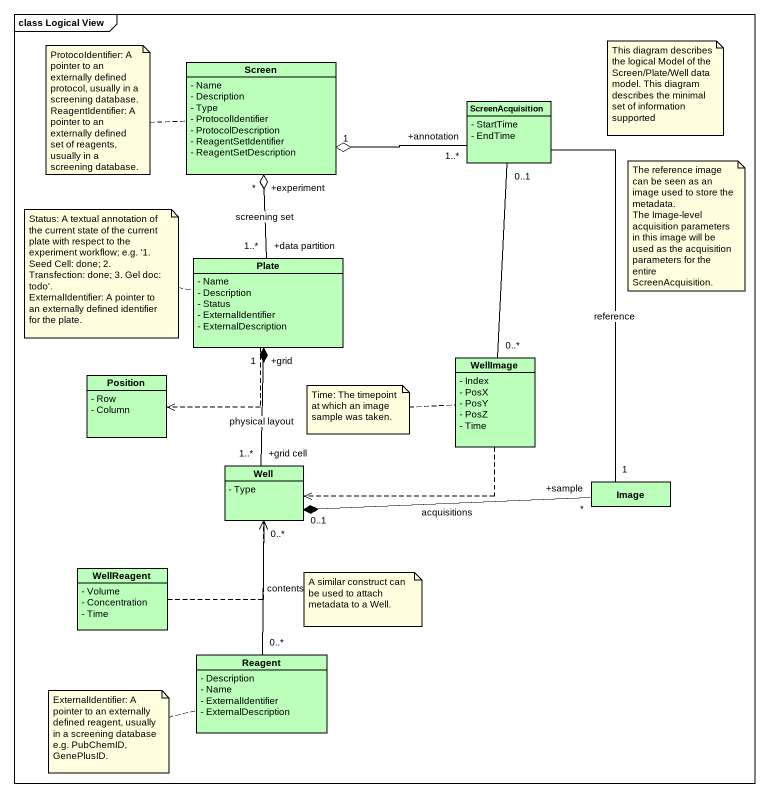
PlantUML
@startuml
mainframe class Logical View
hide circle
hide empty members
skinparam classAttributeIconSize 0
class Screen #BBFFBB {
  - Name
  - Description
  - Type
  - ProtocolIdentifier
  - ProtocolDescription
  - ReagentSetIdentifier
  - ReagentSetDescription
}
class ScreenAcquisition #BBFFBB {
  - StartTime
  - EndTime
}
class Plate #BBFFBB {
  - Name
  - Description
  - Status
  - ExternalIdentifier
  - ExternalDescription
}
class WellImage #BBFFBB {
  - Index
  - PosX
  - PosY
  - PosZ
  - Time
}
class Position #BBFFBB {
  - Row
  - Column
}
class Well #BBFFBB {
  - Type
}
class Image #BBFFBB
class WellReagent #BBFFBB {
  - Volume
  - Concentration
  - Time
}
class Reagent #BBFFBB {
  - Description
  - Name
  - ExternalIdentifier
  - ExternalDescription
}
ScreenAcquisition "+annotation\n1..*" -left-o "1" Screen
ScreenAcquisition -- "1" Image : reference
Plate "+data partition\n1..*" -up-o "+experiment\n*" Screen : screening set
Plate ..> Position
WellImage "0..*" -up- "0..1" ScreenAcquisition
WellImage .left.> Well
Well "+grid cell\n1..*" -up-* "+grid\n1" Plate : physical layout
Well "0..*" -- "0..*" Reagent : contents
Image "+sample\n*" -left-* "0..1" Well : acquisitions
WellReagent .up.> Well
note left of Screen
  ProtocoIdentifier: A pointer to an externally defined protocol, usually in a screening database.
  ReagentIdentifier: A pointer to an externally defined set of reagents, usually in a screening database.
end note
note as N2
  This diagram describes the logical Model of the Screen/Plate/Well data model. This diagram describes the minimal set of information supported
end note
note as N3
  The reference image can be seen as an image used to store the metadata.
  The Image-level acquisition parameters in this image will be used as the acquisition parameters for the entire ScreenAcquisition.
end note
note left of Plate
  Status: A textual annotation of the current state of the current plate with respect to the experiment workflow; e.g. '1. Seed Cell: done; 2. Transfection: done; 3. Gel doc: todo'.
  ExternalIdentifier: A pointer to an externally defined identifier for the plate.
end note
note left of WellImage : Time: The timepoint at which an image sample was taken.
note as N6
  A similar construct can be used to attach metadata to a Well.
end note
note left of Reagent : ExternalIdentifier: A pointer to an externally defined reagent, usually in a screening database e.g. PubChemID, GenePlusID.
@enduml
